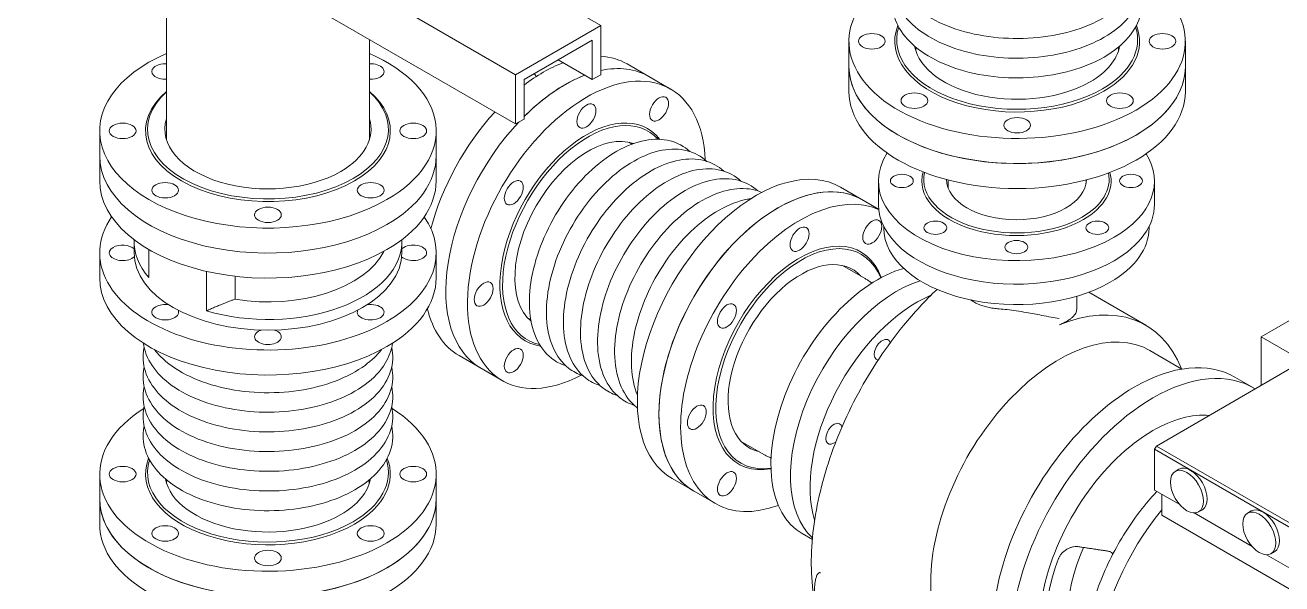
# Model space of a CAD drawing. Header units: millimetres. Extents: x -312439 to 477422, y -331570 to 212570.
# Drawn here: x 347366 to 348642, y 63036 to 63603 of the extents above; entities that cross this region are included whole.
import ezdxf

# ---------------------------------------------------------------- set-up
doc = ezdxf.new("R2010")
doc.units = ezdxf.units.MM

msp = doc.modelspace()

# ---------------------------------------------------------------- linework, layer by layer
at = {"color": 0, "linetype": 'Continuous', "lineweight": 0, "extrusion": (-5.55112e-17, 0.816497, 0.57735)}
for p, q in [((347950.657, 63603.123), (347066.607, 64113.53)), ((347864.044, 63553.117), (346978.537, 64064.364)), ((347864.044, 63503.11), (346935.23, 64039.361)), ((347509.444, 63486.975), (347509.444, 63666.625)), ((347864.044, 63553.117), (347950.657, 63603.123)), ((347950.657, 63603.123), (347950.657, 63553.117)), ((347715.595, 63486.975), (347715.595, 63588.817)), ((347941.996, 63588.121), (347872.705, 63548.116)), ((347941.996, 63548.116), (347941.996, 63588.121)), ((348202.696, 63587.025), (348202.696, 63536.219)), ((348544.443, 63587.025), (348544.443, 63536.219)), ((348270.678, 63577.349), (348270.678, 63581.099)), ((348476.461, 63577.349), (348476.461, 63581.099)), ((347941.996, 63548.116), (347907.351, 63568.118)), ((348021.478, 63538.606), (347977.479, 63564.01)), ((347864.044, 63503.11), (347864.044, 63553.117)), ((347950.657, 63553.117), (347941.996, 63548.116)), ((347872.705, 63548.116), (347872.705, 63508.111)), ((347872.705, 63508.111), (347864.044, 63503.11)), ((347441.646, 63445.27), (347441.646, 63496.077)), ((347783.393, 63445.27), (347783.393, 63496.077)), ((347979.107, 63484.57), (347982.355, 63482.695)), ((348621.378, 63286.942), (348917.691, 63458.018)), ((348194.012, 63438.994), (348232.84, 63416.577)), ((348232.582, 63421.479), (348232.582, 63445.282)), ((348303.567, 63437.765), (348303.567, 63446.224)), ((348443.573, 63443.086), (348443.573, 63446.224)), ((348513.084, 63421.479), (348513.084, 63445.282)), ((348238.094, 63397.476), (348238.094, 63399.002)), ((348507.572, 63397.476), (348507.572, 63399.002)), ((347476.555, 63383.076), (347476.555, 63372.261)), ((347748.483, 63383.076), (347748.483, 63372.261)), ((347441.646, 63346.858), (347441.646, 63372.261)), ((347491.652, 63375.535), (347491.652, 63347.125)), ((347783.393, 63346.858), (347783.393, 63372.261)), ((348219.191, 63346.17), (348196.23, 63359.427)), ((347550.251, 63353.4), (347550.251, 63313.293)), ((347579.195, 63325.184), (347579.195, 63348.511)), ((348446.28, 63332.258), (348504.352, 63298.73)), ((348434.078, 63315.136), (348434.078, 63328.186)), ((347876.216, 63306.357), (347879.463, 63304.482)), ((349487.632, 62786.81), (348621.378, 63286.942)), ((348621.378, 63286.942), (348621.378, 63237.604)), ((347850.605, 63242.645), (347806.605, 63268.048)), ((348540.972, 63254.279), (348508.333, 63273.123)), ((348658.157, 63258.839), (348514.956, 63176.162)), ((348613.567, 63235.188), (348594.669, 63246.099)), ((348116.115, 63167.639), (348093.155, 63180.895)), ((348514.956, 63176.162), (348513.067, 63172.888)), ((348513.067, 63172.888), (348513.067, 63131.429)), ((348660.047, 63088.029), (348513.067, 63172.888)), ((348661.937, 63091.302), (348514.956, 63176.162)), ((347441.646, 63147.633), (347441.646, 63096.826)), ((347509.628, 63137.957), (347509.628, 63141.707)), ((347715.411, 63137.957), (347715.411, 63141.707)), ((347783.393, 63147.633), (347783.393, 63096.826)), ((348023.139, 63143.032), (348067.138, 63117.629)), ((348534.154, 63150.426), (348537.934, 63152.608)), ((348538.71, 63116.623), (348513.067, 63131.429)), ((348520.416, 63127.186), (348520.416, 63105.902)), ((348667.396, 63021.043), (348520.416, 63105.902)), ((348612.2, 63074.194), (348553.354, 63108.169)), ((348557.91, 63109.28), (348561.69, 63111.462)), ((348607.645, 63107.996), (348611.424, 63110.178)), ((348165.51, 63081.343), (348155.097, 63087.355)), ((348660.047, 63046.569), (348626.844, 63065.739)), ((348631.4, 63066.85), (348635.18, 63069.032))]:
    msp.add_line(p, q, dxfattribs=at)
at = {"color": 0, "linetype": 'Continuous', "lineweight": 0}
for centre, major_axis, start_param, end_param in [((348373.57, 63587.025), (-170.874, 0), 5.54247328, 8.6393798), ((348373.57, 63587.025), (-170.874, 0), 2.35619449, 3.88230468), ((348373.57, 63587.025), (-124.327, 0), 6.0571064, 8.6393798), ((348373.57, 63588.626), (122.368, 0), 2.95808865, 5.49778714), ((348373.57, 63588.626), (122.368, 0), 5.49778714, 6.46668931), ((348373.57, 63587.025), (-124.327, 0), 2.35619449, 3.36767156), ((347612.519, 63496.077), (-170.874, 0), 5.35992847, 8.6393798), ((347612.519, 63496.077), (-170.874, 0), 2.35619449, 4.06484949), ((348373.57, 63588.626), (104.729, 0), 3.24907876, 5.49778714), ((348373.57, 63588.626), (104.729, 0), 5.49778714, 6.1756992), ((347508.15, 63556.335), (-13.596, 0), 4.61707653, 7.94929409), ((347716.888, 63556.335), (-13.596, 0), 2.35619449, 4.80770144), ((347936.041, 63390.626), (-85.437, -147.981), 2.40088063, 7.02389733), ((347892.042, 63416.029), (-85.437, -147.981), 3.758589, 3.92699082), ((347892.042, 63416.029), (-85.437, -147.981), 3.14159265, 3.42048623), ((347914.042, 63403.327), (85.437, 147.981), 0, 0.47751207), ((348373.57, 63561.622), (170.874, 0), 3.14159265, 6.28318531), ((348373.57, 63561.622), (170.874, 0), 3.14159265, 5.49778714), ((348373.57, 63561.622), (170.874, 0), 5.49778714, 6.28318531), ((347716.888, 63556.335), (-13.596, 0), 1.47548387, 2.35619449), ((347892.042, 63416.029), (-85.437, -147.981), 3.92699082, 4.08771959), ((347914.042, 63403.327), (85.437, 147.981), 0.61699635, 1.13456653), ((347914.042, 63403.327), (85.437, 147.981), 0.61699635, 0.78539816), ((347612.519, 63496.077), (124.327, 0), 2.54822804, 5.49778714), ((347612.519, 63497.677), (122.368, 0), 2.57241108, 5.49778714), ((347612.519, 63497.677), (122.368, 0), 5.49778714, 6.85236688), ((347612.519, 63496.077), (124.327, 0), 5.49778714, 6.87654992), ((347914.042, 63403.327), (85.437, 147.981), 0.78539816, 1.13456653), ((348373.57, 63536.219), (-170.874, 0), 0, 3.14159265), ((347892.042, 63416.029), (-85.437, -147.981), 4.34474046, 5.15876225), ((347936.041, 63390.626), (-62.164, -107.671), 2.91551375, 6.50926421), ((347612.519, 63497.677), (104.729, 0), 2.96365333, 5.49778714), ((347612.519, 63497.677), (104.729, 0), 5.49778714, 6.46112463), ((347914.042, 63403.327), (85.437, 147.981), 1.1827199, 3.14159265), ((347937.427, 63389.825), (61.184, 105.973), 6.09968131, 9.60828196), ((347937.427, 63389.825), (52.364, 90.698), 0.10748611, 3.03410655), ((348372.833, 63445.282), (-140.251, 0), 5.92533453, 8.6393798), ((348372.833, 63445.282), (-140.251, 0), 2.35619449, 3.49009514), ((347612.519, 63470.674), (170.874, 0), 3.14159265, 5.49778714), ((347612.519, 63470.674), (170.874, 0), 5.49778714, 6.28318531), ((348108.576, 63291.013), (-85.437, -147.981), 3.14159265, 6.28318531), ((348130.575, 63278.311), (-85.437, -147.981), 3.14159265, 6.28318531), ((348130.575, 63278.311), (85.437, 147.981), 0, 3.14159265), ((348372.833, 63445.282), (96.155, 0), 2.97588047, 5.49778714), ((348372.833, 63446.883), (94.195, 0), 3.01238807, 5.49778714), ((348372.833, 63446.883), (-71.044, 0), 0.00465807, 3.12741884), ((348372.833, 63446.883), (94.195, 0), 5.49778714, 6.40287415), ((348372.833, 63445.282), (96.155, 0), 5.49778714, 6.43954919), ((347612.519, 63445.27), (170.874, 0), 3.14159265, 5.49778714), ((347612.519, 63445.27), (170.874, 0), 5.49778714, 6.28318531), ((348152.575, 63265.61), (-85.437, -147.981), 3.20000298, 6.88878068), ((348372.833, 63421.479), (140.251, 0), 3.14159265, 5.49778714), ((348372.833, 63421.479), (140.251, 0), 5.49778714, 6.28318531), ((347612.519, 63372.261), (170.874, 0), 2.76255435, 5.49778714), ((347612.519, 63372.261), (170.874, 0), 5.49778714, 6.66222361), ((348372.833, 63397.476), (134.739, 0), 3.14159265, 5.49778714), ((348372.833, 63397.476), (134.739, 0), 5.49778714, 6.28318531), ((347612.519, 63383.076), (-135.964, 0), 6.25269826, 6.75890086), ((347612.519, 63383.076), (-135.964, 0), 1.09508077, 3.1720797), ((348152.575, 63265.61), (-62.164, -107.671), 2.69380341, 6.73097455), ((348153.961, 63264.81), (-61.184, -105.973), 2.71673712, 6.70804084), ((347464.919, 63372.261), (13.596, 0), 2.35619449, 5.76390567), ((347464.919, 63372.261), (13.596, 0), 0.543593, 2.35619449), ((347612.519, 63372.261), (-135.964, 0), 0, 3.14159265), ((347612.519, 63393.236), (-122.49, 0), 1.29526549, 2.86302008), ((347760.12, 63372.261), (13.596, 0), 3.66087229, 8.6393798), ((347760.12, 63372.261), (13.596, 0), 2.35619449, 2.59799965), ((348153.961, 63264.81), (-52.364, -90.698), 2.96365333, 6.46112463), ((347612.519, 63346.858), (-170.874, 0), 0, 2.35619449), ((347612.519, 63346.858), (-170.874, 0), 2.35619449, 3.14159265), ((348231.653, 63219.954), (76.556, 132.599), 0.53677507, 3.14159265), ((348251.574, 63208.452), (76.556, 132.599), 0.56775431, 3.01005018), ((347508.15, 63312.004), (13.596, 0), 1.3046778, 2.35619449), ((347716.888, 63312.004), (13.596, 0), 2.87547412, 8.12010016), ((348271.496, 63196.951), (76.556, 132.599), 0.65089705, 2.64928589), ((348393.012, 63105.883), (111.34, 192.847), 5.85410618, 6.92116789), ((347508.15, 63312.004), (13.596, 0), 2.35619449, 6.54930384), ((347892.042, 63416.029), (-85.437, -147.981), 5.7339252, 6.28318531), ((347612.519, 63287.044), (13.596, 0), 2.35619449, 7.334702), ((347612.519, 63287.044), (13.596, 0), 2.09007596, 2.35619449), ((348416.14, 63113.44), (-92.193, -159.683), 3.14159265, 5.49778714), ((348236.693, 63273.877), (5.818, 10.078), 5.76499155, 9.65270663), ((348492.594, 63069.3), (102.075, 176.799), 0, 0.78539816), ((348511.492, 63058.389), (102.075, 176.799), 6.26557505, 7.06858347), ((348492.594, 63069.3), (102.075, 176.799), 0.78539816, 3.14159265), ((348511.492, 63058.389), (102.075, 176.799), 0.78539816, 3.64421708), ((347612.519, 63147.633), (-170.874, 0), 5.54247328, 8.6393798), ((347612.519, 63147.633), (-170.874, 0), 2.35619449, 3.88230468), ((348511.492, 63058.389), (81.66, 141.439), 0.26612846, 0.78539816), ((348187.474, 63188.628), (5.818, 10.078), 5.71169821, 10.45445258), ((348511.492, 63058.389), (81.66, 141.439), 0.78539816, 3.35938218), ((347612.519, 63147.633), (-124.327, 0), 6.0571064, 8.6393798), ((347612.519, 63149.233), (122.368, 0), 2.95808865, 5.49778714), ((347612.519, 63149.233), (122.368, 0), 5.49778714, 6.46668931), ((347612.519, 63147.633), (-124.327, 0), 2.35619449, 3.36767156), ((348549.812, 63132.035), (11.878, -20.573), 0, 3.14159265), ((347612.519, 63149.233), (104.729, 0), 3.24907876, 5.49778714), ((347612.519, 63149.233), (104.729, 0), 5.49778714, 6.1756992), ((347612.519, 63122.23), (170.874, 0), 3.14159265, 6.28318531), ((347612.519, 63122.23), (170.874, 0), 3.14159265, 5.49778714), ((347612.519, 63122.23), (170.874, 0), 5.49778714, 6.28318531), ((348583.617, 63016.748), (91.823, 159.042), 1.29370703, 3.14159265), ((348623.302, 63089.605), (11.878, -20.573), 0, 3.14159265), ((347612.519, 63096.826), (-170.874, 0), 0, 3.14159265), ((348515.271, 63056.207), (-63.975, -110.808), 4.88863173, 6.1202388), ((348515.271, 63056.207), (80.414, 139.281), 1.853373, 2.85901598), ((348416.14, 63113.44), (-92.193, -159.683), 5.49778714, 6.28318531)]:
    msp.add_ellipse(centre, major_axis=major_axis, ratio=0.57735027, start_param=start_param, end_param=end_param, dxfattribs=at)
for centre, major_axis in [((348225.969, 63587.025), (-13.596, 0)), ((348521.17, 63587.025), (-13.596, 0)), ((347936.041, 63511.141), (-6.798, -11.775)), ((348009.842, 63518.451), (-6.798, -11.775)), ((348269.2, 63526.768), (-13.596, 0)), ((348477.939, 63526.768), (-13.596, 0)), ((347464.919, 63496.077), (-13.596, 0)), ((347760.12, 63496.077), (-13.596, 0)), ((348373.57, 63501.808), (-13.596, 0)), ((347862.241, 63433.234), (-6.798, -11.775)), ((348256.468, 63445.282), (11.637, 0)), ((348489.199, 63445.282), (-11.637, 0)), ((347508.15, 63435.819), (-13.596, 0)), ((347716.888, 63435.819), (-13.596, 0)), ((347612.519, 63410.86), (-13.596, 0)), ((348152.575, 63386.125), (-6.798, -11.775)), ((348226.375, 63393.435), (-6.798, -11.775)), ((348290.551, 63397.776), (11.637, 0)), ((348455.116, 63397.776), (-11.637, 0)), ((348372.833, 63378.099), (11.637, 0)), ((347831.672, 63330.368), (-6.798, -11.775)), ((348078.775, 63308.218), (-6.798, -11.775)), ((347862.241, 63262.8), (-6.798, -11.775)), ((348048.206, 63205.352), (-6.798, -11.775)), ((347464.919, 63147.633), (-13.596, 0)), ((347760.12, 63147.633), (-13.596, 0)), ((348546.032, 63129.853), (11.878, -20.573)), ((348078.775, 63137.784), (-6.798, -11.775)), ((348619.522, 63087.423), (11.878, -20.573)), ((347508.15, 63087.375), (-13.596, 0)), ((347716.888, 63087.375), (-13.596, 0)), ((347612.519, 63062.416), (-13.596, 0))]:
    msp.add_ellipse(centre, major_axis=major_axis, ratio=0.57735027, dxfattribs=at)
for points, knots in [([(348247.869, 63675.66), (348247.588, 63674.372), (348247.361, 63673.078), (348246.152, 63663.956), (348247.141, 63655.986), (348253.009, 63640.66), (348257.963, 63633.331), (348271.514, 63619.669), (348280.342, 63613.421), (348300.88, 63602.863), (348312.637, 63598.587), (348337.755, 63592.469), (348351.108, 63590.62), (348378.086, 63589.495), (348391.705, 63590.211), (348417.91, 63594.139), (348430.49, 63597.352), (348453.4, 63606.029), (348463.72, 63611.498), (348480.98, 63624.276), (348487.937, 63631.587), (348497.355, 63647.193), (348499.982, 63655.451), (348500.477, 63667.764), (348500.124, 63671.744), (348499.271, 63675.66)], [2.23102369, 2.23102369, 2.23102369, 2.23102369, 2.27981164, 2.27981164, 2.57372041, 2.57372041, 2.8762787, 2.8762787, 3.19952139, 3.19952139, 3.52776299, 3.52776299, 3.85483092, 3.85483092, 4.18102291, 4.18102291, 4.50756468, 4.50756468, 4.83542896, 4.83542896, 5.16253334, 5.16253334, 5.47458971, 5.47458971, 5.62295795, 5.62295795, 5.62295795, 5.62295795]), ([(348247.869, 63655.657), (348247.588, 63654.37), (348247.361, 63653.075), (348246.152, 63643.953), (348247.141, 63635.984), (348253.009, 63620.658), (348257.963, 63613.328), (348271.514, 63599.666), (348280.342, 63593.418), (348300.88, 63582.86), (348312.637, 63578.584), (348337.755, 63572.466), (348351.108, 63570.618), (348378.086, 63569.492), (348391.705, 63570.208), (348417.91, 63574.136), (348430.49, 63577.35), (348453.4, 63586.026), (348463.72, 63591.495), (348480.98, 63604.273), (348487.937, 63611.585), (348497.355, 63627.191), (348499.982, 63635.448), (348500.477, 63647.762), (348500.124, 63651.742), (348499.271, 63655.657)], [2.23102369, 2.23102369, 2.23102369, 2.23102369, 2.27981164, 2.27981164, 2.57372041, 2.57372041, 2.8762787, 2.8762787, 3.19952139, 3.19952139, 3.52776299, 3.52776299, 3.85483092, 3.85483092, 4.18102291, 4.18102291, 4.50756468, 4.50756468, 4.83542896, 4.83542896, 5.16253334, 5.16253334, 5.47458971, 5.47458971, 5.62295795, 5.62295795, 5.62295795, 5.62295795]), ([(348247.869, 63635.654), (348247.588, 63634.367), (348247.361, 63633.073), (348246.152, 63623.951), (348247.141, 63615.981), (348253.009, 63600.655), (348257.963, 63593.326), (348271.514, 63579.664), (348280.342, 63573.416), (348300.88, 63562.858), (348312.637, 63558.582), (348337.755, 63552.464), (348351.108, 63550.615), (348378.086, 63549.49), (348391.705, 63550.205), (348417.91, 63554.134), (348430.49, 63557.347), (348453.4, 63566.024), (348463.72, 63571.493), (348480.98, 63584.271), (348487.937, 63591.582), (348497.355, 63607.188), (348499.982, 63615.446), (348500.477, 63627.759), (348500.124, 63631.739), (348499.271, 63635.654)], [2.23102369, 2.23102369, 2.23102369, 2.23102369, 2.27981164, 2.27981164, 2.57372041, 2.57372041, 2.8762787, 2.8762787, 3.19952139, 3.19952139, 3.52776299, 3.52776299, 3.85483092, 3.85483092, 4.18102291, 4.18102291, 4.50756468, 4.50756468, 4.83542896, 4.83542896, 5.16253334, 5.16253334, 5.47458971, 5.47458971, 5.62295795, 5.62295795, 5.62295795, 5.62295795]), ([(348041.006, 63475.171), (348035.311, 63480.352), (348028.474, 63484.027), (348013.123, 63487.967), (348004.578, 63488.086), (347986.372, 63484.709), (347976.656, 63480.959), (347957.212, 63469.888), (347947.486, 63462.476), (347929.154, 63444.849), (347920.551, 63434.64), (347905.294, 63412.479), (347898.638, 63400.535), (347887.904, 63376.06), (347883.828, 63363.534), (347878.686, 63339.073), (347877.629, 63327.145), (347878.774, 63305.053), (347880.976, 63294.883), (347888.583, 63277.654), (347893.907, 63270.5), (347904.988, 63261.786), (347909.954, 63259.159), (347915.305, 63257.451)], [0.66022736, 0.66022736, 0.66022736, 0.66022736, 0.94527954, 0.94527954, 1.24360278, 1.24360278, 1.56390403, 1.56390403, 1.8920444, 1.8920444, 2.21939584, 2.21939584, 2.5456685, 2.5456685, 2.87204299, 2.87204299, 3.19962738, 3.19962738, 3.52747854, 3.52747854, 3.84420963, 3.84420963, 4.05216162, 4.05216162, 4.05216162, 4.05216162]), ([(348058.329, 63465.17), (348052.634, 63470.351), (348045.797, 63474.025), (348030.445, 63477.965), (348021.9, 63478.084), (348003.694, 63474.708), (347993.979, 63470.958), (347974.535, 63459.886), (347964.808, 63452.475), (347946.477, 63434.847), (347937.874, 63424.639), (347922.617, 63402.477), (347915.961, 63390.533), (347905.226, 63366.059), (347901.15, 63353.532), (347896.008, 63329.072), (347894.952, 63317.144), (347896.097, 63295.052), (347898.299, 63284.882), (347905.906, 63267.653), (347911.229, 63260.498), (347922.311, 63251.785), (347927.277, 63249.158), (347932.628, 63247.45)], [0.66022736, 0.66022736, 0.66022736, 0.66022736, 0.94527954, 0.94527954, 1.24360278, 1.24360278, 1.56390403, 1.56390403, 1.8920444, 1.8920444, 2.21939584, 2.21939584, 2.5456685, 2.5456685, 2.87204299, 2.87204299, 3.19962738, 3.19962738, 3.52747854, 3.52747854, 3.84420963, 3.84420963, 4.05216162, 4.05216162, 4.05216162, 4.05216162]), ([(348075.651, 63455.169), (348069.956, 63460.35), (348063.12, 63464.024), (348047.768, 63467.964), (348039.223, 63468.083), (348021.017, 63464.707), (348011.302, 63460.957), (347991.857, 63449.885), (347982.131, 63442.473), (347963.8, 63424.846), (347955.196, 63414.638), (347939.94, 63392.476), (347933.284, 63380.532), (347922.549, 63356.057), (347918.473, 63343.531), (347913.331, 63319.071), (347912.275, 63307.143), (347913.419, 63285.051), (347915.622, 63274.88), (347923.228, 63257.652), (347928.552, 63250.497), (347939.634, 63241.784), (347944.6, 63239.156), (347949.95, 63237.448)], [0.66022736, 0.66022736, 0.66022736, 0.66022736, 0.94527954, 0.94527954, 1.24360278, 1.24360278, 1.56390403, 1.56390403, 1.8920444, 1.8920444, 2.21939584, 2.21939584, 2.5456685, 2.5456685, 2.87204299, 2.87204299, 3.19962738, 3.19962738, 3.52747854, 3.52747854, 3.84420963, 3.84420963, 4.05216162, 4.05216162, 4.05216162, 4.05216162]), ([(348092.974, 63445.167), (348087.279, 63450.348), (348080.442, 63454.023), (348065.091, 63457.963), (348056.546, 63458.082), (348038.34, 63454.705), (348028.625, 63450.955), (348009.18, 63439.884), (347999.454, 63432.472), (347981.123, 63414.845), (347972.519, 63404.637), (347957.262, 63382.475), (347950.606, 63370.531), (347939.872, 63346.056), (347935.796, 63333.53), (347930.654, 63309.07), (347929.597, 63297.142), (347930.742, 63275.049), (347932.944, 63264.879), (347940.551, 63247.651), (347945.875, 63240.496), (347956.956, 63231.782), (347961.922, 63229.155), (347967.273, 63227.447)], [0.66022736, 0.66022736, 0.66022736, 0.66022736, 0.94527954, 0.94527954, 1.24360278, 1.24360278, 1.56390403, 1.56390403, 1.8920444, 1.8920444, 2.21939584, 2.21939584, 2.5456685, 2.5456685, 2.87204299, 2.87204299, 3.19962738, 3.19962738, 3.52747854, 3.52747854, 3.84420963, 3.84420963, 4.05216162, 4.05216162, 4.05216162, 4.05216162]), ([(348110.297, 63435.166), (348104.602, 63440.347), (348097.765, 63444.022), (348082.413, 63447.962), (348073.869, 63448.081), (348055.662, 63444.704), (348045.947, 63440.954), (348026.503, 63429.882), (348016.777, 63422.471), (347998.445, 63404.843), (347989.842, 63394.635), (347974.585, 63372.473), (347967.929, 63360.53), (347957.195, 63336.055), (347953.118, 63323.529), (347947.976, 63299.068), (347946.92, 63287.14), (347948.065, 63265.048), (347950.267, 63254.878), (347957.874, 63237.649), (347963.197, 63230.495), (347974.279, 63221.781), (347979.245, 63219.154), (347984.596, 63217.446)], [0.66022736, 0.66022736, 0.66022736, 0.66022736, 0.94527954, 0.94527954, 1.24360278, 1.24360278, 1.56390403, 1.56390403, 1.8920444, 1.8920444, 2.21939584, 2.21939584, 2.5456685, 2.5456685, 2.87204299, 2.87204299, 3.19962738, 3.19962738, 3.52747854, 3.52747854, 3.84420963, 3.84420963, 4.05216162, 4.05216162, 4.05216162, 4.05216162]), ([(348114.31, 63433.684), (348112.141, 63434.599), (348109.894, 63435.353), (348099.736, 63437.96), (348091.191, 63438.079), (348072.985, 63434.703), (348063.27, 63430.953), (348043.825, 63419.881), (348034.099, 63412.47), (348015.768, 63394.842), (348007.164, 63384.634), (347991.908, 63362.472), (347985.252, 63350.528), (347974.517, 63326.053), (347970.441, 63313.527), (347965.299, 63289.067), (347964.243, 63277.139), (347965.387, 63255.047), (347967.59, 63244.877), (347975.196, 63227.648), (347980.52, 63220.493), (347987.434, 63215.057), (347987.659, 63214.883), (347987.886, 63214.712)], [0.85757682, 0.85757682, 0.85757682, 0.85757682, 0.94527954, 0.94527954, 1.24360278, 1.24360278, 1.56390403, 1.56390403, 1.8920444, 1.8920444, 2.21939584, 2.21939584, 2.5456685, 2.5456685, 2.87204299, 2.87204299, 3.19962738, 3.19962738, 3.52747854, 3.52747854, 3.84420963, 3.84420963, 3.85481216, 3.85481216, 3.85481216, 3.85481216]), ([(348103.071, 63427.208), (348101.944, 63427.056), (348100.812, 63426.876), (348090.234, 63424.925), (348080.506, 63421.179), (348061.033, 63410.111), (348051.291, 63402.696), (348032.93, 63385.056), (348024.312, 63374.839), (348009.032, 63352.657), (348002.365, 63340.701), (347991.612, 63316.199), (347987.528, 63303.658), (347982.375, 63279.163), (347981.315, 63267.216), (347982.427, 63245.739), (347984.411, 63236.103), (347987.875, 63227.683)], [1.20426216, 1.20426216, 1.20426216, 1.20426216, 1.24278882, 1.24278882, 1.56302814, 1.56302814, 1.89134823, 1.89134823, 2.21887437, 2.21887437, 2.54529526, 2.54529526, 2.87181858, 2.87181858, 3.19957844, 3.19957844, 3.50812682, 3.50812682, 3.50812682, 3.50812682]), ([(348219.191, 63346.17), (348220.261, 63345.552), (348221.31, 63344.897), (348223.358, 63343.516), (348224.357, 63342.79), (348225.546, 63341.863), (348225.761, 63341.692), (348225.975, 63341.52)], [5.4977871438, 5.4977871438, 5.4977871438, 5.4977871438, 5.5380841541, 5.5380841541, 5.5783811645, 5.5783811645, 5.5873863768, 5.5873863768, 5.5873863768, 5.5873863768]), ([(348169.752, 63008.563), (348164.745, 63030.36), (348163.406, 63054.02), (348167.172, 63103.233), (348172.296, 63128.802), (348188.245, 63179.87), (348199.075, 63205.36), (348225.409, 63254.086), (348240.909, 63277.314), (348268.845, 63311.563), (348280.256, 63323.903), (348292.153, 63335.173)], [2.91154197, 2.91154197, 2.91154197, 2.91154197, 3.2337974, 3.2337974, 3.55605283, 3.55605283, 3.87830825, 3.87830825, 4.20056368, 4.20056368, 4.40233935, 4.40233935, 4.40233935, 4.40233935]), ([(348355.304, 63315.373), (348355.254, 63315.376), (348355.203, 63315.379), (348353.213, 63315.5), (348351.294, 63315.691), (348347.532, 63316.219), (348345.687, 63316.557), (348342.102, 63317.379), (348340.362, 63317.863), (348337.013, 63318.967), (348335.405, 63319.588), (348332.345, 63320.949), (348330.892, 63321.689), (348329.527, 63322.477)], [-23.7720727, -23.7720727, -23.7720727, -23.7720727, -23.64909249, -23.64909249, -18.919274, -18.919274, -14.1894555, -14.1894555, -9.459637, -9.459637, -4.7298185, -4.7298185, 0, 0, 0, 0]), ([(348355.304, 63315.373), (348357.976, 63315.215), (348360.719, 63314.954), (348366.517, 63314.276), (348369.55, 63313.85), (348376.048, 63312.856), (348379.483, 63312.277), (348388.366, 63310.716), (348393.609, 63309.728), (348405.2, 63307.543), (348411.153, 63306.415), (348416.134, 63305.575), (348416.137, 63305.575), (348416.14, 63305.574)], [168.09949629, 168.09949629, 168.09949629, 168.09949629, 175.77078986, 175.77078986, 184.10088571, 184.10088571, 193.77178172, 193.77178172, 209.89180382, 209.89180382, 232.5928532, 232.5928532, 232.60582316, 232.60582316, 232.60582316, 232.60582316]), ([(348434.078, 63315.136), (348434.078, 63314.474), (348433.999, 63313.808), (348433.657, 63312.425), (348433.382, 63311.709), (348432.629, 63310.28), (348432.152, 63309.568), (348430.995, 63308.155), (348430.316, 63307.454), (348428.764, 63306.068), (348427.891, 63305.384), (348425.964, 63304.037), (348424.911, 63303.376), (348422.644, 63302.085), (348421.432, 63301.455), (348418.875, 63300.236), (348417.531, 63299.647), (348416.14, 63299.082)], [38.30022716, 38.30022716, 38.30022716, 38.30022716, 42.84302956, 42.84302956, 47.71488083, 47.71488083, 52.5867321, 52.5867321, 57.45858338, 57.45858338, 62.33043465, 62.33043465, 67.20228592, 67.20228592, 72.0741372, 72.0741372, 76.94598847, 76.94598847, 76.94598847, 76.94598847]), ([(347486.095, 63280.488), (347486.58, 63276.617), (347487.552, 63272.784), (347491.958, 63261.275), (347496.912, 63253.946), (347510.464, 63240.284), (347519.291, 63234.036), (347539.83, 63223.478), (347551.586, 63219.202), (347576.705, 63213.084), (347590.057, 63211.235), (347617.035, 63210.11), (347630.655, 63210.825), (347656.86, 63214.754), (347669.439, 63217.967), (347692.35, 63226.644), (347702.67, 63232.113), (347719.93, 63244.891), (347726.886, 63252.202), (347735.583, 63266.612), (347738.065, 63273.482), (347738.943, 63280.488)], [2.42837314, 2.42837314, 2.42837314, 2.42837314, 2.57372041, 2.57372041, 2.8762787, 2.8762787, 3.19952139, 3.19952139, 3.52776299, 3.52776299, 3.85483092, 3.85483092, 4.18102291, 4.18102291, 4.50756468, 4.50756468, 4.83542896, 4.83542896, 5.16253334, 5.16253334, 5.42560849, 5.42560849, 5.42560849, 5.42560849]), ([(347486.818, 63276.272), (347486.538, 63274.984), (347486.311, 63273.69), (347485.102, 63264.568), (347486.091, 63256.599), (347491.958, 63241.272), (347496.912, 63233.943), (347510.464, 63220.281), (347519.291, 63214.033), (347539.83, 63203.475), (347551.586, 63199.199), (347576.705, 63193.081), (347590.057, 63191.233), (347617.035, 63190.107), (347630.655, 63190.823), (347656.86, 63194.751), (347669.439, 63197.964), (347692.35, 63206.641), (347702.67, 63212.11), (347719.93, 63224.888), (347726.886, 63232.199), (347736.304, 63247.806), (347738.932, 63256.063), (347739.427, 63268.377), (347739.073, 63272.357), (347738.22, 63276.272)], [2.23102369, 2.23102369, 2.23102369, 2.23102369, 2.27981164, 2.27981164, 2.57372041, 2.57372041, 2.8762787, 2.8762787, 3.19952139, 3.19952139, 3.52776299, 3.52776299, 3.85483092, 3.85483092, 4.18102291, 4.18102291, 4.50756468, 4.50756468, 4.83542896, 4.83542896, 5.16253334, 5.16253334, 5.47458971, 5.47458971, 5.62295795, 5.62295795, 5.62295795, 5.62295795]), ([(347497.324, 63273.993), (347499.146, 63271.63), (347501.16, 63269.339), (347510.366, 63260.056), (347519.207, 63253.799), (347539.775, 63243.224), (347551.549, 63238.943), (347576.703, 63232.818), (347590.072, 63230.969), (347617.082, 63229.847), (347630.716, 63230.566), (347656.949, 63234.506), (347669.542, 63237.727), (347692.477, 63246.425), (347702.809, 63251.907), (347717.858, 63263.066), (347723.341, 63268.322), (347727.715, 63273.993)], [2.77505848, 2.77505848, 2.77505848, 2.77505848, 2.87617692, 2.87617692, 3.19946901, 3.19946901, 3.5278984, 3.5278984, 3.85513103, 3.85513103, 4.18146828, 4.18146828, 4.50816487, 4.50816487, 4.83621388, 4.83621388, 5.07892315, 5.07892315, 5.07892315, 5.07892315]), ([(347486.818, 63256.269), (347486.538, 63254.982), (347486.311, 63253.688), (347485.102, 63244.565), (347486.091, 63236.596), (347491.958, 63221.27), (347496.912, 63213.941), (347510.464, 63200.279), (347519.291, 63194.031), (347539.83, 63183.473), (347551.586, 63179.197), (347576.705, 63173.079), (347590.057, 63171.23), (347617.035, 63170.104), (347630.655, 63170.82), (347656.86, 63174.749), (347669.439, 63177.962), (347692.35, 63186.639), (347702.67, 63192.108), (347719.93, 63204.886), (347726.886, 63212.197), (347736.304, 63227.803), (347738.932, 63236.061), (347739.427, 63248.374), (347739.073, 63252.354), (347738.22, 63256.269)], [2.23102369, 2.23102369, 2.23102369, 2.23102369, 2.27981164, 2.27981164, 2.57372041, 2.57372041, 2.8762787, 2.8762787, 3.19952139, 3.19952139, 3.52776299, 3.52776299, 3.85483092, 3.85483092, 4.18102291, 4.18102291, 4.50756468, 4.50756468, 4.83542896, 4.83542896, 5.16253334, 5.16253334, 5.47458971, 5.47458971, 5.62295795, 5.62295795, 5.62295795, 5.62295795]), ([(347486.818, 63236.267), (347486.538, 63234.979), (347486.311, 63233.685), (347485.102, 63224.563), (347486.091, 63216.593), (347491.958, 63201.267), (347496.912, 63193.938), (347510.464, 63180.276), (347519.291, 63174.028), (347539.83, 63163.47), (347551.586, 63159.194), (347576.705, 63153.076), (347590.057, 63151.228), (347617.035, 63150.102), (347630.655, 63150.818), (347656.86, 63154.746), (347669.439, 63157.959), (347692.35, 63166.636), (347702.67, 63172.105), (347719.93, 63184.883), (347726.886, 63192.194), (347736.304, 63207.801), (347738.932, 63216.058), (347739.427, 63228.372), (347739.073, 63232.351), (347738.22, 63236.267)], [2.23102369, 2.23102369, 2.23102369, 2.23102369, 2.27981164, 2.27981164, 2.57372041, 2.57372041, 2.8762787, 2.8762787, 3.19952139, 3.19952139, 3.52776299, 3.52776299, 3.85483092, 3.85483092, 4.18102291, 4.18102291, 4.50756468, 4.50756468, 4.83542896, 4.83542896, 5.16253334, 5.16253334, 5.47458971, 5.47458971, 5.62295795, 5.62295795, 5.62295795, 5.62295795]), ([(347486.818, 63216.264), (347486.538, 63214.977), (347486.311, 63213.682), (347485.102, 63204.56), (347486.091, 63196.591), (347491.958, 63181.265), (347496.912, 63173.936), (347510.464, 63160.274), (347519.291, 63154.026), (347539.83, 63143.468), (347551.586, 63139.192), (347576.705, 63133.074), (347590.057, 63131.225), (347617.035, 63130.099), (347630.655, 63130.815), (347656.86, 63134.744), (347669.439, 63137.957), (347692.35, 63146.634), (347702.67, 63152.103), (347719.93, 63164.88), (347726.886, 63172.192), (347736.304, 63187.798), (347738.932, 63196.056), (347739.427, 63208.369), (347739.073, 63212.349), (347738.22, 63216.264)], [2.23102369, 2.23102369, 2.23102369, 2.23102369, 2.27981164, 2.27981164, 2.57372041, 2.57372041, 2.8762787, 2.8762787, 3.19952139, 3.19952139, 3.52776299, 3.52776299, 3.85483092, 3.85483092, 4.18102291, 4.18102291, 4.50756468, 4.50756468, 4.83542896, 4.83542896, 5.16253334, 5.16253334, 5.47458971, 5.47458971, 5.62295795, 5.62295795, 5.62295795, 5.62295795]), ([(347486.818, 63196.262), (347486.538, 63194.974), (347486.311, 63193.68), (347485.102, 63184.558), (347486.091, 63176.588), (347491.958, 63161.262), (347496.912, 63153.933), (347510.464, 63140.271), (347519.291, 63134.023), (347539.83, 63123.465), (347551.586, 63119.189), (347576.705, 63113.071), (347590.057, 63111.223), (347617.035, 63110.097), (347630.655, 63110.813), (347656.86, 63114.741), (347669.439, 63117.954), (347692.35, 63126.631), (347702.67, 63132.1), (347719.93, 63144.878), (347726.886, 63152.189), (347736.304, 63167.796), (347738.932, 63176.053), (347739.427, 63188.367), (347739.073, 63192.346), (347738.22, 63196.262)], [2.23102369, 2.23102369, 2.23102369, 2.23102369, 2.27981164, 2.27981164, 2.57372041, 2.57372041, 2.8762787, 2.8762787, 3.19952139, 3.19952139, 3.52776299, 3.52776299, 3.85483092, 3.85483092, 4.18102291, 4.18102291, 4.50756468, 4.50756468, 4.83542896, 4.83542896, 5.16253334, 5.16253334, 5.47458971, 5.47458971, 5.62295795, 5.62295795, 5.62295795, 5.62295795]), ([(348123.535, 63164.088), (348123.279, 63164.188), (348123.023, 63164.289), (348121.626, 63164.854), (348120.498, 63165.357), (348118.278, 63166.44), (348117.186, 63167.021), (348116.115, 63167.639)], [2.2665952571, 2.2665952571, 2.2665952571, 2.2665952571, 2.2756004695, 2.2756004695, 2.3158974799, 2.3158974799, 2.3561944902, 2.3561944902, 2.3561944902, 2.3561944902]), ([(348476.167, 62870.51), (348471.101, 62874.803), (348466.572, 62879.706), (348455.177, 62895.189), (348449.888, 62906.852), (348442.488, 62934.02), (348441.115, 62949.884), (348442.794, 62983.872), (348446.197, 63002.103), (348457.292, 63038.277), (348464.964, 63056.213), (348483.701, 63090.173), (348494.737, 63106.202), (348509.762, 63123.828), (348512.584, 63126.982), (348515.462, 63130.046)], [2.46046678, 2.46046678, 2.46046678, 2.46046678, 2.60383772, 2.60383772, 2.87623017, 2.87623017, 3.20024972, 3.20024972, 3.54801253, 3.54801253, 3.89338392, 3.89338392, 4.23608647, 4.23608647, 4.31318235, 4.31318235, 4.31318235, 4.31318235]), ([(348415.625, 63061.957), (348415.702, 63062.165), (348415.785, 63062.37), (348416.251, 63063.464), (348416.714, 63064.306), (348417.806, 63065.966), (348418.497, 63066.831), (348420.05, 63068.454), (348420.912, 63069.211), (348422.749, 63070.577), (348423.726, 63071.186), (348425.728, 63072.23), (348426.754, 63072.665), (348428.712, 63073.33), (348429.722, 63073.597), (348431.801, 63073.964), (348432.871, 63074.064), (348434.724, 63074.059), (348435.51, 63074.001), (348436.279, 63073.882)], [42.53201293, 42.53201293, 42.53201293, 42.53201293, 42.96921228, 42.96921228, 44.88707387, 44.88707387, 47.10974617, 47.10974617, 49.33241848, 49.33241848, 51.55509078, 51.55509078, 53.77776308, 53.77776308, 55.85595873, 55.85595873, 57.93415438, 57.93415438, 59.47216644, 59.47216644, 59.47216644, 59.47216644]), ([(348464.985, 63069.604), (348465.35, 63069.552), (348465.712, 63069.486), (348466.575, 63069.292), (348467.071, 63069.15), (348467.552, 63068.978)], [60.43845353, 60.43845353, 60.43845353, 60.43845353, 61.16723007, 61.16723007, 62.20218526, 62.20218526, 62.20218526, 62.20218526]), ([(348467.552, 63068.978), (348468.197, 63068.747), (348468.78, 63068.424), (348469.836, 63067.54), (348470.265, 63066.99), (348470.609, 63066.343), (348470.625, 63066.312), (348470.641, 63066.281)], [-18.85205081, -18.85205081, -18.85205081, -18.85205081, -16.65725488, -16.65725488, -14.29679673, -14.29679673, -14.17971313, -14.17971313, -14.17971313, -14.17971313]), ([(348202.789, 62962.136), (348195.699, 62966.229), (348189.536, 62971.479), (348181.735, 62981.077), (348179.348, 62984.65), (348175.4, 62991.916), (348173.781, 62995.554), (348171.217, 63002.77), (348170.218, 63006.307), (348168.852, 63012.748), (348168.39, 63015.602), (348167.826, 63020.729), (348167.664, 63022.984), (348167.423, 63030.861), (348167.841, 63035.867), (348168.87, 63040.984), (348169.197, 63042.291), (348169.969, 63044.523), (348170.459, 63045.654), (348171.451, 63046.968), (348171.9, 63047.386), (348172.682, 63047.642), (348172.978, 63047.672), (348173.502, 63047.551), (348173.701, 63047.471), (348173.905, 63047.353)], [156.48291145, 156.48291145, 156.48291145, 156.48291145, 194.29925772, 194.29925772, 214.03519615, 214.03519615, 231.70727374, 231.70727374, 247.39014015, 247.39014015, 259.32133999, 259.32133999, 268.43646455, 268.43646455, 290.94299066, 290.94299066, 298.40287729, 298.40287729, 305.00263889, 305.00263889, 309.01222113, 309.01222113, 311.01128734, 311.01128734, 312.18143111, 312.18143111, 312.18143111, 312.18143111])]:
    msp.add_open_spline(points, degree=3, knots=knots, dxfattribs=at)
for points in [[(347882.96, 63554.037), (347883.775, 63553.185), (347884.59, 63552.341), (347885.406, 63551.505)], [(348329.527, 63322.477), (348328.468, 63323.089), (348327.434, 63323.745), (348326.435, 63324.443)]]:
    msp.add_open_spline(points, degree=3, dxfattribs=at)
for points, weights in [([(347550.251, 63313.293), (347565.477, 63320.519), (347579.195, 63325.184)], [1, 1.00639877115, 1]), ([(348436.279, 63073.882), (348451.424, 63071.532), (348464.985, 63069.604)], [1, 1.00128538739, 1])]:
    msp.add_rational_spline(points, weights, degree=2, dxfattribs=at)

doc.saveas('drawing.dxf')
